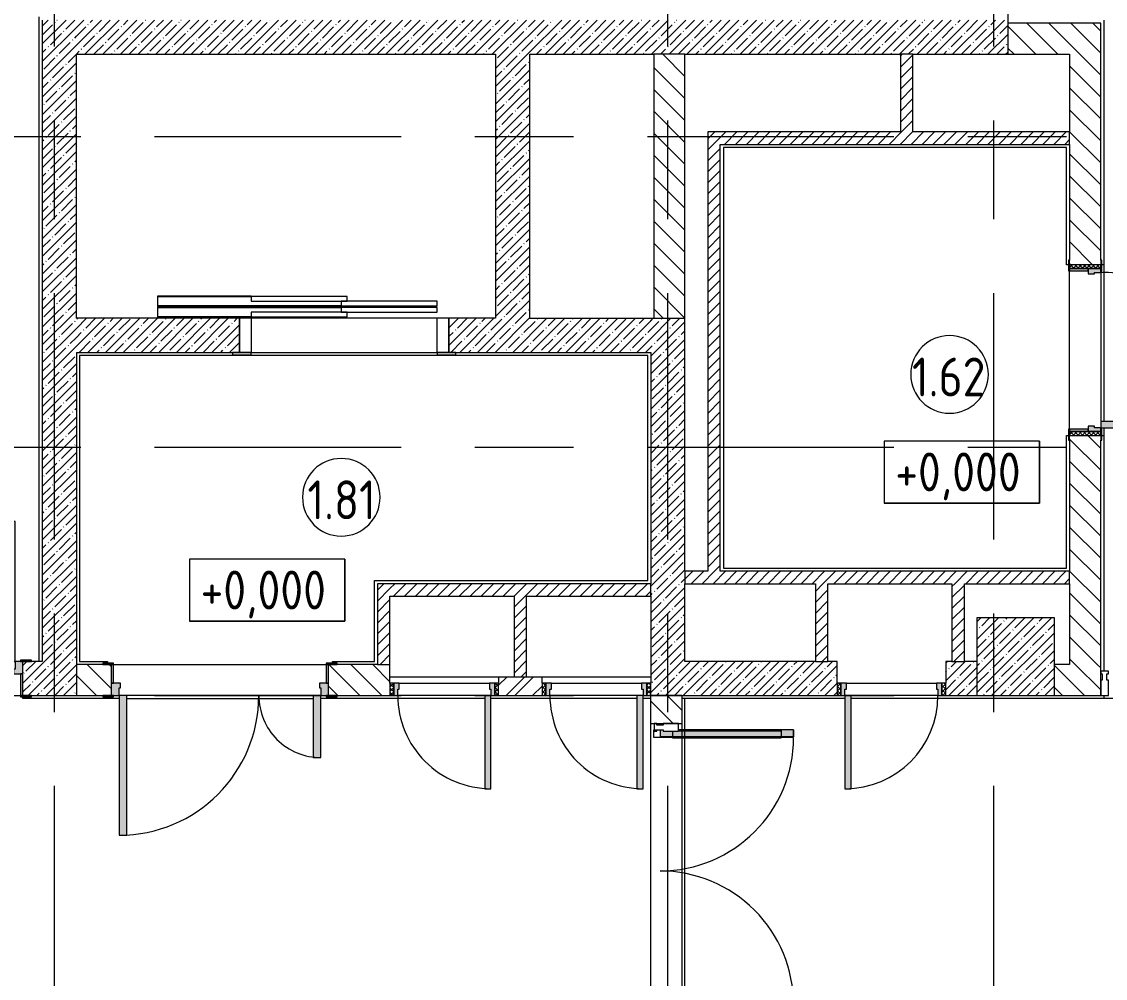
# Model space of a CAD drawing. Header units: millimetres. Extents: x 81368 to 286493, y -8553 to 29000.
# Drawn here: x 94448 to 101428, y 11579 to 17740 of the extents above; entities that cross this region are included whole.
import ezdxf

# ---------------------------------------------------------------- set-up
doc = ezdxf.new("R2010")
doc.units = ezdxf.units.MM
doc.linetypes.add('Осевая', pattern=[3175, 635, -476.25, 1587.5, -476.25])
for name, color, linetype, lineweight in [('A-AREA-IDEN', 7, 'Continuous', 9), ('A-GLAZ-CWMG', 7, 'Continuous', 9), ('A-WALL-1', 7, 'Continuous', 13), ('G-ANNO-DIMS', 7, 'Continuous', 9), ('I-WALL', 7, 'Continuous', 9), ('S-COLS', 7, 'Continuous', 9), ('Оси-2', 7, 'Осевая', 9)]:
    doc.layers.add(name, color=color, linetype=linetype, lineweight=lineweight)
for name, color, linetype, lineweight, true_color in [('A-DETL-GENF-1', 7, 'Continuous', 9, 0xe2e2e2), ('A-DETL-GENF-2', 7, 'Continuous', 9, 0xaaaaaa), ('A-DOOR-1', 7, 'Continuous', 9, 0xaaaaaa), ('A-DOOR-2', 7, 'Continuous', 9, 0xe2e2e2), ('A-DOOR-FRAM-1', 7, 'Continuous', 9, 0xe2e2e2), ('A-DOOR-FRAM-2', 7, 'Continuous', 9, 0xaaaaaa), ('A-FLOR-1', 7, 'Continuous', 9, 0xaaaaaa)]:
    doc.layers.add(name, color=color, linetype=linetype, lineweight=lineweight, true_color=true_color)
doc.styles.add('GOST Common', font='GOST_Common.ttf', dxfattribs={"width": 0.9, "height": 250})
pattern_1 = [(135, (0, 0), (-70.71068, -70.71068), [])]
pattern_2 = [(45, (0, 0), (-57.024626, 57.024626), []), (45, (57.025, 0), (-57.024626, 57.024626), [100.806, -20.161, 3.353, -16.808])]
pattern_3 = [(45, (0, 0), (-35.35534, 35.35534), [])]

# ---------------------------------------------------------------- blocks, each defined once
blk = doc.blocks.new('110_Дверь_СКБ_2Ст - Д-1_л_Лестничная клетка EIS60 2-32142534-План монтажа стен и перегородок 1 этажа в осях 23_1-33')
at = {"layer": 'A-DOOR-2'}
for points in [[(612.5, 110), (662.5, 110), (662.5, 1010), (612.5, 1010)], [(-587.5, 110), (-587.5, 510), (-637.5, 510), (-637.5, 110)], [(712.5, -110), (712.5, 30), (697.5, 30), (697.5, -110)]]:
    blk.add_hatch(color=256, dxfattribs=at).paths.add_polyline_path(points)
h = blk.add_hatch(color=256, dxfattribs=at)
h.paths.add_polyline_path([(652.5, 30), (712.5, 30), (712.5, 110), (662.5, 110), (662.5, 60), (652.5, 60)])
h.paths.add_polyline_path([(-687.5, 30), (-627.5, 30), (-627.5, 60), (-637.5, 60), (-637.5, 110), (-687.5, 110), (-687.5, 106.9)])
at = {"layer": 'A-DOOR-FRAM-1'}
for points in [[(-672.5, 110), (-672.5, 118), (-742.5, 118), (-742.5, 110)], [(767.5, 110), (767.5, 118), (697.5, 118), (697.5, 110)], [(-672.5, -110), (-672.5, 30), (-687.5, 30), (-687.5, -110)], [(-672.5, -118), (-672.5, -110), (-742.5, -110), (-742.5, -118)], [(767.5, -118), (767.5, -110), (697.5, -110), (697.5, -118)]]:
    blk.add_hatch(color=256, dxfattribs=at).paths.add_polyline_path(points)
at = {"layer": 'A-DOOR-1'}
for p, q in [((662.5, 1010), (612.5, 1010)), ((612.5, 1010), (612.5, 110)), ((662.5, 110), (662.5, 1010)), ((-637.5, 510), (-637.5, 110)), ((-587.5, 510), (-637.5, 510)), ((-587.5, 110), (-587.5, 510)), ((-637.5, 110), (-587.5, 110)), ((612.5, 110), (662.5, 110))]:
    blk.add_line(p, q, dxfattribs=at)
for centre, radius, start, end in [((662.5, 110), 900, 90, 180), ((-637.5, 110), 400, 360, 90)]:
    blk.add_arc(centre, radius, start, end, dxfattribs=at)
at = {"layer": 'A-DOOR-FRAM-2'}
for p, q in [((-672.5, 118), (-742.5, 118)), ((-742.5, 118), (-742.5, 110)), ((-742.5, 110), (-672.5, 110)), ((-637.5, 110), (-687.5, 110)), ((-687.5, 110), (-687.5, 30)), ((-672.5, 110), (-672.5, 118)), ((-637.5, 60), (-637.5, 110)), ((662.5, 110), (662.5, 60)), ((712.5, 110), (662.5, 110)), ((767.5, 118), (697.5, 118)), ((697.5, 118), (697.5, 110)), ((697.5, 110), (767.5, 110)), ((712.5, 30), (712.5, 110)), ((767.5, 110), (767.5, 118)), ((-687.5, 30), (-627.5, 30)), ((-672.5, 30), (-687.5, 30)), ((-687.5, 30), (-687.5, -110)), ((-672.5, -110), (-672.5, 30)), ((-627.5, 60), (-637.5, 60)), ((-627.5, 30), (-627.5, 60)), ((662.5, 60), (652.5, 60)), ((652.5, 60), (652.5, 30)), ((652.5, 30), (712.5, 30)), ((712.5, 30), (697.5, 30)), ((697.5, 30), (697.5, -110)), ((712.5, -110), (712.5, 30)), ((-672.5, -110), (-742.5, -110)), ((-742.5, -110), (-742.5, -118)), ((-742.5, -118), (-672.5, -118)), ((-687.5, -110), (-672.5, -110)), ((-672.5, -118), (-672.5, -110)), ((697.5, -110), (712.5, -110)), ((767.5, -110), (697.5, -110)), ((697.5, -110), (697.5, -118)), ((697.5, -118), (767.5, -118)), ((767.5, -118), (767.5, -110))]:
    blk.add_line(p, q, dxfattribs=at)
blk = doc.blocks.new('110_Дверь_СКБ_2Ст - Д-3а 1450x2100h_Лестничная клетка из коридора-32213611-План монтажа стен и перегородок 1 этажа в осях 23_1-33')
at = {"layer": 'A-DOOR-2'}
for points in [[(612.5, 1000), (612.5, 100), (662.5, 100), (662.5, 1000)], [(-587.5, 500), (-637.5, 500), (-637.5, 100), (-587.5, 100)], [(712.5, 20), (697.5, 20), (697.5, -100), (712.5, -100)]]:
    blk.add_hatch(color=256, dxfattribs=at).paths.add_polyline_path(points)
h = blk.add_hatch(color=256, dxfattribs=at)
h.paths.add_polyline_path([(-687.5, 100), (-687.5, 20), (-627.5, 20), (-627.5, 50), (-637.5, 50), (-637.5, 100)])
h.paths.add_polyline_path([(662.5, 100), (662.5, 50), (652.5, 50), (652.5, 20), (712.5, 20), (712.5, 100)])
at = {"layer": 'A-DOOR-FRAM-1'}
for points in [[(-742.5, 108), (-742.5, 100), (-672.5, 100), (-672.5, 108)], [(697.5, 108), (697.5, 100), (767.5, 100), (767.5, 108)], [(-672.5, 20), (-687.5, 20), (-687.5, -100), (-672.5, -100)], [(-672.5, -100), (-742.5, -100), (-742.5, -108), (-672.5, -108)], [(697.5, -100), (697.5, -108), (767.5, -108), (767.5, -100)]]:
    blk.add_hatch(color=256, dxfattribs=at).paths.add_polyline_path(points)
at = {"layer": 'A-DOOR-1'}
for p, q in [((662.5, 1000), (612.5, 1000)), ((612.5, 1000), (612.5, 100)), ((662.5, 100), (662.5, 1000)), ((-637.5, 500), (-637.5, 100)), ((-587.5, 500), (-637.5, 500)), ((-587.5, 100), (-587.5, 500)), ((-637.5, 100), (-587.5, 100)), ((612.5, 100), (662.5, 100))]:
    blk.add_line(p, q, dxfattribs=at)
for centre, radius, start, end in [((662.5, 100), 900, 90, 180), ((-637.5, 100), 400, 360, 90)]:
    blk.add_arc(centre, radius, start, end, dxfattribs=at)
at = {"layer": 'A-DOOR-FRAM-2'}
for p, q in [((-672.5, 108), (-742.5, 108)), ((-742.5, 108), (-742.5, 100)), ((-742.5, 100), (-672.5, 100)), ((-637.5, 100), (-687.5, 100)), ((-687.5, 100), (-687.5, 20)), ((-672.5, 100), (-672.5, 108)), ((-637.5, 50), (-637.5, 100)), ((662.5, 100), (662.5, 50)), ((712.5, 100), (662.5, 100)), ((767.5, 108), (697.5, 108)), ((697.5, 108), (697.5, 100)), ((697.5, 100), (767.5, 100)), ((712.5, 20), (712.5, 100)), ((767.5, 100), (767.5, 108)), ((-687.5, 20), (-627.5, 20)), ((-672.5, 20), (-687.5, 20)), ((-687.5, 20), (-687.5, -100)), ((-672.5, -100), (-672.5, 20)), ((-627.5, 50), (-637.5, 50)), ((-627.5, 20), (-627.5, 50)), ((662.5, 50), (652.5, 50)), ((652.5, 50), (652.5, 20)), ((652.5, 20), (712.5, 20)), ((712.5, 20), (697.5, 20)), ((697.5, 20), (697.5, -100)), ((712.5, -100), (712.5, 20)), ((-672.5, -100), (-742.5, -100)), ((-742.5, -100), (-742.5, -108)), ((-742.5, -108), (-672.5, -108)), ((-687.5, -100), (-672.5, -100)), ((-672.5, -108), (-672.5, -100)), ((697.5, -100), (712.5, -100)), ((767.5, -100), (697.5, -100)), ((697.5, -100), (697.5, -108)), ((697.5, -108), (767.5, -108)), ((767.5, -108), (767.5, -100))]:
    blk.add_line(p, q, dxfattribs=at)
blk = doc.blocks.new('110_Дверь_СКБ_1Ст_Внутренняя1 - Д-4 1100x2100h_су мгн-31800557-План монтажа стен и перегородок 1 этажа в осях 23_1-33')
at = {"layer": 'A-DOOR-1'}
h = blk.add_hatch(dxfattribs=at)
h.set_pattern_fill('FP_27', color=256, style=0, pattern_type=2)
h.set_pattern_definition([(135, (1751.41, 164.685), (-14.14214, -14.14214), []), (225, (1751.41, 164.685), (14.14214, -14.14214), [])])
h.paths.add_polyline_path([(562.5, 100), (537.5, 100), (537.5, -100), (562.5, -100)])
at = {"layer": 'A-DOOR-2'}
h = blk.add_hatch(color=256, dxfattribs=at)
h.paths.add_polyline_path([(537.5, 20), (537.5, 100), (512.5, 100), (512.5, 60), (502.5, 60), (502.5, 20)])
h.paths.add_polyline_path([(-477.5, 20), (-477.5, 60), (-487.5, 60), (-487.5, 100), (-512.5, 100), (-512.5, 20)])
at = {"layer": 'A-DOOR-FRAM-1'}
for points in [[(512.5, 1100), (472.5, 1100), (472.5, 100), (512.5, 100), (512.5, 547.2)], [(-497.5, 100), (-497.5, 108), (-567.5, 108), (-567.5, 100)], [(-497.5, 99), (-497.5, 100), (-512.5, 99)], [(592.5, 108), (522.5, 108), (522.5, 100), (592.5, 100)], [(537.5, 99), (537.5, 100), (522.5, 99)], [(-497.5, 20), (-512.5, 20), (-512.5, -100), (-497.5, -100)], [(537.5, 20), (522.5, 20), (522.5, -100), (537.5, -100)], [(-497.5, -108), (-497.5, -100), (-567.5, -100), (-567.5, -108)], [(592.5, -100), (522.5, -100), (522.5, -108), (592.5, -108)]]:
    blk.add_hatch(color=256, dxfattribs=at).paths.add_polyline_path(points)
at = {"layer": 'A-DOOR-FRAM-2'}
h = blk.add_hatch(dxfattribs=at)
h.set_pattern_fill('FP_28', color=256, style=0, pattern_type=2)
h.set_pattern_definition([(45, (-371.384, 164.685), (-14.1421, 14.1421), []), (135, (-371.384, 164.685), (-14.1421, -14.1421), [])])
h.paths.add_polyline_path([(-512.5, 100), (-537.5, 100), (-537.5, -100), (-512.5, -100)])
at = {"layer": 'A-DOOR-1'}
for p, q in [((512.5, 1100), (472.5, 1100)), ((472.5, 1100), (472.5, 100)), ((512.5, 100), (512.5, 1100)), ((472.5, 100), (512.5, 100))]:
    blk.add_line(p, q, dxfattribs=at)
blk.add_arc((512.5, 100), 1000, 90, 180, dxfattribs=at)
at = {"layer": 'A-DOOR-FRAM-2'}
for p, q in [((-497.5, 108), (-567.5, 108)), ((-567.5, 108), (-567.5, 100)), ((-567.5, 100), (-497.5, 100)), ((-512.5, 100), (-537.5, 100)), ((-537.5, 100), (-537.5, -100)), ((-487.5, 100), (-512.5, 100)), ((-512.5, 100), (-512.5, 20)), ((-512.5, -100), (-512.5, 100)), ((-497.5, 100), (-512.5, 100)), ((-512.5, 100), (-512.5, 99)), ((-512.5, 99), (-497.5, 99)), ((-497.5, 100), (-497.5, 108)), ((-497.5, 99), (-497.5, 100)), ((-487.5, 60), (-487.5, 100)), ((512.5, 100), (512.5, 60)), ((537.5, 100), (512.5, 100)), ((592.5, 108), (522.5, 108)), ((522.5, 108), (522.5, 100)), ((537.5, 100), (522.5, 100)), ((522.5, 100), (522.5, 99)), ((522.5, 100), (592.5, 100)), ((522.5, 99), (537.5, 99)), ((537.5, 20), (537.5, 100)), ((562.5, 100), (537.5, 100)), ((537.5, 100), (537.5, -100)), ((537.5, 99), (537.5, 100)), ((562.5, -100), (562.5, 100)), ((592.5, 100), (592.5, 108)), ((-512.5, 20), (-477.5, 20)), ((-497.5, 20), (-512.5, 20)), ((-512.5, 20), (-512.5, -100)), ((-497.5, -100), (-497.5, 20)), ((-477.5, 60), (-487.5, 60)), ((-477.5, 20), (-477.5, 60)), ((512.5, 60), (502.5, 60)), ((502.5, 60), (502.5, 20)), ((502.5, 20), (537.5, 20)), ((537.5, 20), (522.5, 20)), ((522.5, 20), (522.5, -100)), ((537.5, -100), (537.5, 20)), ((-497.5, -100), (-567.5, -100)), ((-567.5, -100), (-567.5, -108)), ((-567.5, -108), (-497.5, -108)), ((-537.5, -100), (-512.5, -100)), ((-512.5, -100), (-497.5, -100)), ((-497.5, -108), (-497.5, -100)), ((522.5, -100), (537.5, -100)), ((592.5, -100), (522.5, -100)), ((522.5, -100), (522.5, -108)), ((522.5, -108), (592.5, -108)), ((537.5, -100), (562.5, -100)), ((592.5, -108), (592.5, -100))]:
    blk.add_line(p, q, dxfattribs=at)
blk = doc.blocks.new('110_Дверь_СКБ_1Ст - д-18 700x2100h_Технический шкаф ЭОМ и СС-23279316-План монтажа стен и перегородок 1 этажа в осях 23_1-33')
at = {"layer": 'A-DOOR-1'}
h = blk.add_hatch(dxfattribs=at)
h.set_pattern_fill('FP_42', color=256, style=0, pattern_type=2)
h.set_pattern_definition([(135, (1951.41, 174.685), (-14.14214, -14.14214), []), (225, (1951.41, 174.685), (14.14214, -14.14214), [])])
h.paths.add_polyline_path([(362.5, 110), (337.5, 110), (337.5, 30), (362.5, 30)])
at = {"layer": 'A-DOOR-2'}
h = blk.add_hatch(color=256, dxfattribs=at)
h.paths.add_polyline_path([(-287.5, 110), (-312.5, 110), (-312.5, 30), (-277.5, 30), (-277.5, 70), (-287.5, 70)])
h.paths.add_polyline_path([(337.5, 110), (312.5, 110), (312.5, 70), (302.5, 70), (302.5, 30), (337.5, 30)])
at = {"layer": 'A-DOOR-FRAM-1'}
blk.add_hatch(color=256, dxfattribs=at).paths.add_polyline_path([(272.5, 710), (272.5, 110), (312.5, 110), (312.5, 710)])
at = {"layer": 'A-DOOR-FRAM-2'}
h = blk.add_hatch(dxfattribs=at)
h.set_pattern_fill('FP_43', color=256, style=0, pattern_type=2)
h.set_pattern_definition([(45, (-171.384, 174.685), (-14.1421, 14.1421), []), (135, (-171.384, 174.685), (-14.1421, -14.1421), [])])
h.paths.add_polyline_path([(-312.5, 110), (-337.5, 110), (-337.5, 30), (-312.5, 30)])
at = {"layer": 'A-DOOR-1'}
for p, q in [((312.5, 710), (272.5, 710)), ((272.5, 710), (272.5, 110)), ((312.5, 110), (312.5, 710)), ((272.5, 110), (312.5, 110))]:
    blk.add_line(p, q, dxfattribs=at)
blk.add_arc((312.5, 110), 600, 90, 180, dxfattribs=at)
at = {"layer": 'A-DOOR-FRAM-2'}
for p, q in [((-312.5, 110), (-337.5, 110)), ((-337.5, 110), (-337.5, 30)), ((-287.5, 110), (-312.5, 110)), ((-312.5, 110), (-312.5, 30)), ((-312.5, 30), (-312.5, 110)), ((-287.5, 70), (-287.5, 110)), ((-287.5, 110), (272.5, 110)), ((-277.5, 70), (-287.5, 70)), ((-277.5, 30), (-277.5, 70)), ((312.5, 70), (302.5, 70)), ((302.5, 70), (302.5, 30)), ((312.5, 110), (312.5, 70)), ((337.5, 110), (312.5, 110)), ((337.5, 30), (337.5, 110)), ((362.5, 110), (337.5, 110)), ((337.5, 110), (337.5, 30)), ((362.5, 30), (362.5, 110)), ((-337.5, 30), (-312.5, 30)), ((-312.5, 30), (-277.5, 30)), ((302.5, 30), (-277.5, 30)), ((302.5, 30), (337.5, 30)), ((337.5, 30), (362.5, 30))]:
    blk.add_line(p, q, dxfattribs=at)
blk = doc.blocks.new('110_Дверь_СКБ_1Ст - д-18п 700x2100h_Технический шкаф ЭОМ и СС 2-32193184-План монтажа стен и перегородок 1 этажа в осях 23_1-33')
at = {"layer": 'A-DOOR-1'}
h = blk.add_hatch(dxfattribs=at)
h.set_pattern_fill('FP_44', color=256, style=0, pattern_type=2)
h.set_pattern_definition([(135, (1951.41, 124.685), (-14.14214, -14.14214), []), (225, (1951.41, 124.685), (14.14214, -14.14214), [])])
h.paths.add_polyline_path([(362.5, 60), (337.5, 60), (337.5, -20), (362.5, -20)])
at = {"layer": 'A-DOOR-2'}
h = blk.add_hatch(color=256, dxfattribs=at)
h.paths.add_polyline_path([(-287.5, 60), (-312.5, 60), (-312.5, -20), (-277.5, -20), (-277.5, 20), (-287.5, 20)])
h.paths.add_polyline_path([(337.5, 60), (312.5, 60), (312.5, 20), (302.5, 20), (302.5, -20), (337.5, -20)])
at = {"layer": 'A-DOOR-FRAM-1'}
blk.add_hatch(color=256, dxfattribs=at).paths.add_polyline_path([(-247.5, 660), (-287.5, 660), (-287.5, 60), (-247.5, 60)])
at = {"layer": 'A-DOOR-FRAM-2'}
h = blk.add_hatch(dxfattribs=at)
h.set_pattern_fill('FP_45', color=256, style=0, pattern_type=2)
h.set_pattern_definition([(45, (-171.384, 124.685), (-14.1421, 14.1421), []), (135, (-171.384, 124.685), (-14.1421, -14.1421), [])])
h.paths.add_polyline_path([(-312.5, 60), (-337.5, 60), (-337.5, -20), (-312.5, -20)])
at = {"layer": 'A-DOOR-1'}
for p, q in [((-287.5, 660), (-287.5, 60)), ((-247.5, 660), (-287.5, 660)), ((-247.5, 60), (-247.5, 660)), ((-287.5, 60), (-247.5, 60))]:
    blk.add_line(p, q, dxfattribs=at)
blk.add_arc((-287.5, 60), 600, 360, 90, dxfattribs=at)
at = {"layer": 'A-DOOR-FRAM-2'}
for p, q in [((-312.5, 60), (-337.5, 60)), ((-337.5, 60), (-337.5, -20)), ((-287.5, 60), (-312.5, 60)), ((-312.5, 60), (-312.5, -20)), ((-312.5, -20), (-312.5, 60)), ((-287.5, 20), (-287.5, 60)), ((-277.5, 20), (-287.5, 20)), ((-277.5, -20), (-277.5, 20)), ((-247.5, 60), (312.5, 60)), ((312.5, 20), (302.5, 20)), ((302.5, 20), (302.5, -20)), ((312.5, 60), (312.5, 20)), ((337.5, 60), (312.5, 60)), ((337.5, -20), (337.5, 60)), ((362.5, 60), (337.5, 60)), ((337.5, 60), (337.5, -20)), ((362.5, -20), (362.5, 60)), ((-337.5, -20), (-312.5, -20)), ((-312.5, -20), (-277.5, -20)), ((302.5, -20), (-277.5, -20)), ((302.5, -20), (337.5, -20)), ((337.5, -20), (362.5, -20))]:
    blk.add_line(p, q, dxfattribs=at)
blk = doc.blocks.new('Прямоугольный импост - Импост структурный с накладкой - 160мм Темный-30756008-План монтажа стен и перегородок 1 этажа в осях 23_1-33')
at = {"layer": 'A-GLAZ-CWMG'}
for p, q in [((-50, 0), (-50, 17)), ((-50, 17), (0, 17)), ((-40, 0), (-50, 0)), ((-40, -40), (-40, 0)), ((0, 0), (-10, 0)), ((-10, 0), (-10, -40)), ((0, 17), (0, 0)), ((-50, -140), (-50, -40)), ((-50, -40), (-40, -40)), ((-10, -40), (0, -40)), ((0, -40), (0, -140)), ((0, -140), (-50, -140))]:
    blk.add_line(p, q, dxfattribs=at)
blk = doc.blocks.new('BSC_Колонна _Прямоугольная - 500х500-17857564-План монтажа стен и перегородок 1 этажа в осях 23_1-33')
at = {"layer": 'S-COLS'}
h = blk.add_hatch(dxfattribs=at)
h.set_pattern_fill('FP_60', color=256, style=0, pattern_type=2)
h.set_pattern_definition([(45, (-100850, -13650), (-57.024626, 57.024626), []), (45, (-100792.975, -13650), (-57.024626, 57.024626), [100.806, -20.161, 3.353, -16.808])])
h.paths.add_polyline_path([(-250, -250), (250, -250), (250, 250), (-250, 250), (-250, -33.1)])
for p, q in [((250, 250), (-250, 250)), ((-250, 250), (-250, -250)), ((250, -250), (250, 250)), ((-250, -250), (250, -250))]:
    blk.add_line(p, q, dxfattribs=at)
blk = doc.blocks.new('DOR_Дверь лифта - 1350х2050h-19118285-План монтажа стен и перегородок 1 этажа в осях 23_1-33')
at = {"layer": 'A-DOOR-1'}
for p, q in [((-600, 125), (-720, 125)), ((-720, 125), (-720, 110)), ((-720, 110), (-600, 110)), ((-675, 110), (-675, -110)), ((-600, 110), (-675, 110)), ((-600, 110), (-600, 125)), ((600, 110), (-600, 110)), ((-600, 110), (-600, -110)), ((720, 125), (600, 125)), ((600, 125), (600, 110)), ((600, -110), (600, 110)), ((675, 110), (600, 110)), ((600, 110), (720, 110)), ((675, -110), (675, 110)), ((720, 110), (720, 125)), ((-675, -110), (-600, -110)), ((-600, -110), (600, -110)), ((-20, -120), (-20, -150)), ((600, -120), (-20, -120)), ((600, -110), (675, -110)), ((600, -150), (600, -120)), ((-600, -150), (-600, -180)), ((20, -150), (-600, -150)), ((-600, -180), (20, -180)), ((-600, -190), (-600, -220)), ((20, -190), (-600, -190)), ((-20, -150), (600, -150)), ((20, -180), (20, -150)), ((20, -220), (20, -190)), ((-600, -220), (20, -220)), ((-20, -220), (-20, -250)), ((600, -220), (-20, -220)), ((-20, -250), (600, -250)), ((600, -250), (600, -220))]:
    blk.add_line(p, q, dxfattribs=at)
at = {"layer": 'A-DOOR-FRAM-2'}
for p, q in [((600, -117), (600, -120)), ((1203, -117), (600, -117)), ((600, -120), (1200, -120)), ((1200, -120), (1200, -180)), ((1203, -183), (1203, -117)), ((1200, -180), (20, -180)), ((20, -180), (20, -183)), ((20, -183), (1203, -183)), ((1203, -187), (20, -187)), ((20, -187), (20, -190)), ((20, -190), (1200, -190)), ((1200, -190), (1200, -250)), ((1203, -253), (1203, -187)), ((600, -250), (600, -253)), ((1200, -250), (600, -250)), ((600, -253), (1203, -253))]:
    blk.add_line(p, q, dxfattribs=at)
blk = doc.blocks.new('Дверь_Витражная_остекление_ - ВВ-7 остекление-32349468-План монтажа стен и перегородок 1 этажа в осях 23_1-33')
at = {"layer": 'A-DETL-GENF-1'}
for points in [[(-860, -20), (-860, -880), (-815, -880), (-815, -20)], [(865, -880), (910, -880), (910, -140), (900, -140), (900, -40), (910, -40), (910, -20), (865, -20), (865, -646.5)]]:
    blk.add_hatch(color=256, dxfattribs=at).paths.add_polyline_path(points)
at = {"layer": 'A-DETL-GENF-2'}
for p, q in [((-815, -20), (-860, -20)), ((-860, -880), (-860, -20)), ((-815, -20), (-860, -20)), ((-860, -20), (-860, -880)), ((-815, -880), (-815, -20)), ((-815, -880), (-815, -20)), ((865, -880), (865, -20)), ((865, -20), (865, -880)), ((-860, -100), (-815, -100)), ((-850, -800), (-850, -100)), ((-806, -800), (-806, -100)), ((856, -800), (856, -100)), ((900, -100), (865, -100)), ((900, -800), (900, -140)), ((910, -880), (910, -140)), ((910, -880), (910, -140)), ((-860, -800), (-815, -800)), ((910, -800), (865, -800)), ((-860, -880), (-815, -880)), ((-860, -880), (-815, -880)), ((910, -880), (865, -880)), ((865, -880), (910, -880))]:
    blk.add_line(p, q, dxfattribs=at)
at = {"layer": 'A-DOOR-1'}
for p, q in [((-910, 20), (-860, 20)), ((-910, -20), (-910, 20)), ((-860, 20), (-860, -20)), ((860, 20), (910, 20)), ((860, -20), (860, 20)), ((910, 20), (910, -20)), ((-860, -20), (-910, -20)), ((-860, -880), (-860, -20)), ((860, -880), (860, -20)), ((910, -20), (860, -20))]:
    blk.add_line(p, q, dxfattribs=at)
for centre, start, end in [((-860, -20), 270, 0), ((860, -20), 180, 270)]:
    blk.add_arc(centre, 860, start, end, dxfattribs=at)
blk = doc.blocks.new('Прямоугольный импост - Импост структурный с накладкой - 160мм Темный-32348142-План монтажа стен и перегородок 1 этажа в осях 23_1-33')
at = {"layer": 'A-GLAZ-CWMG'}
for p, q in [((0, 17), (-50, 17)), ((-50, 17), (-50, 0)), ((-50, 0), (-40, 0)), ((-40, 0), (-40, -40)), ((-10, -40), (-10, 0)), ((-10, 0), (0, 0)), ((0, 0), (0, 17)), ((-40, -40), (-50, -40)), ((-50, -40), (-50, -140)), ((0, -40), (-10, -40)), ((0, -140), (0, -40)), ((-50, -140), (0, -140))]:
    blk.add_line(p, q, dxfattribs=at)
blk = doc.blocks.new('Марка_Помещения - Номер-25198446-План монтажа стен и перегородок 1 этажа в осях 23_1-33')
at = {"layer": 'A-AREA-IDEN'}
for start, end in [(360, 180), (180, 360)]:
    blk.add_arc((0, 0), 2.5, start, end, dxfattribs=at)
blk = doc.blocks.new('Высотные отметки - 10х4_h_-17668695-План монтажа стен и перегородок 1 этажа в осях 23_1-33')
at = {"layer": 'G-ANNO-DIMS'}
for p, q in [((-5, 4), (-5, 0)), ((5, 4), (-5, 4)), ((5, 4), (-5, 4)), ((-5, 4), (-5, 0)), ((5, 4), (5, 0)), ((5, 0), (5, 4)), ((5, 0), (-5, 0)), ((-5, 0), (5, 0))]:
    blk.add_line(p, q, dxfattribs=at)

msp = doc.modelspace()

# ---------------------------------------------------------------- hatches: boundary and pattern name
at = {"layer": 'I-WALL'}
h = msp.add_hatch(dxfattribs=at)
h.set_pattern_fill('FP_2', color=256, style=0, pattern_type=2)
h.set_pattern_definition(pattern_2)
h.paths.add_polyline_path([(94800, 13620), (94800, 17750), (94580, 17750), (94580, 13620)])
h = msp.add_hatch(dxfattribs=at)
h.set_pattern_fill('FP_2', color=256, style=0, pattern_type=2)
h.set_pattern_definition(pattern_2)
h.paths.add_polyline_path([(100108, 17530), (100800, 17530), (100800, 17750), (94800, 17750), (94800, 17530), (98720, 17530)])
h = msp.add_hatch(dxfattribs=at)
h.set_pattern_fill('FP_4', color=256, style=0, pattern_type=2)
h.set_pattern_definition(pattern_1)
h.paths.add_polyline_path([(101198, 17530), (101398, 17530), (101398, 17730), (100800, 17730), (100800, 17530), (101180.4, 17530)])
h = msp.add_hatch(dxfattribs=at)
h.set_pattern_fill('FP_2', color=256, style=0, pattern_type=2)
h.set_pattern_definition(pattern_2)
h.paths.add_polyline_path([(97720, 15830), (97720, 17530), (97500, 17530), (97500, 15830)])
h = msp.add_hatch(dxfattribs=at)
h.set_pattern_fill('FP_4', color=256, style=0, pattern_type=2)
h.set_pattern_definition(pattern_1)
h.paths.add_polyline_path([(98720, 15830), (98720, 17530), (98520, 17530), (98520, 15830)])
h = msp.add_hatch(dxfattribs=at)
h.set_pattern_fill('FP_3', color=256, style=0, pattern_type=2)
h.set_pattern_definition(pattern_3)
h.paths.add_polyline_path([(100188, 17030), (100188, 17530), (100108, 17530), (100108, 17030)])
h = msp.add_hatch(dxfattribs=at)
h.set_pattern_fill('FP_4', color=256, style=0, pattern_type=2)
h.set_pattern_definition(pattern_1)
h.paths.add_polyline_path([(101198, 13600), (101398, 13600), (101398, 15075), (101198, 15075), (101198, 13616.9)])
h.paths.add_polyline_path([(101398, 16175), (101398, 17530), (101198, 17530), (101198, 16175)])
h = msp.add_hatch(dxfattribs=at)
h.set_pattern_fill('FP_3', color=256, style=0, pattern_type=2)
h.set_pattern_definition(pattern_3)
h.paths.add_polyline_path([(98868, 14200), (98948, 14200), (98948, 17030), (98868, 17030), (98868, 14834.8)])
h = msp.add_hatch(dxfattribs=at)
h.set_pattern_fill('FP_3', color=256, style=0, pattern_type=2)
h.set_pattern_definition(pattern_3)
h.paths.add_polyline_path([(101198, 16950), (101198, 17030), (98948, 17030), (98948, 16950), (100515.6, 16950)])
h = msp.add_hatch(dxfattribs=at)
h.set_pattern_fill('FP_2', color=256, style=0, pattern_type=2)
h.set_pattern_definition(pattern_2)
h.paths.add_polyline_path([(98500, 15610), (98500, 15830), (97200, 15830), (97200, 15610), (97856.5, 15610)])
h.paths.add_polyline_path([(95850, 15610), (95850, 15830), (94800, 15830), (94800, 15610), (95197.4, 15610)])
h = msp.add_hatch(dxfattribs=at)
h.set_pattern_fill('FP_2', color=256, style=0, pattern_type=2)
h.set_pattern_definition(pattern_2)
h.paths.add_polyline_path([(98500, 13620), (98720, 13620), (98720, 15830), (98500, 15830), (98500, 14040)])
h = msp.add_hatch(dxfattribs=at)
h.set_pattern_fill('FP_3', color=256, style=0, pattern_type=2)
h.set_pattern_definition(pattern_3)
h.paths.add_polyline_path([(100520, 14120), (101198, 14120), (101198, 14200), (98720, 14200), (98720, 14120), (100515.6, 14120)])
h = msp.add_hatch(dxfattribs=at)
h.set_pattern_fill('FP_3', color=256, style=0, pattern_type=2)
h.set_pattern_definition(pattern_3)
h.paths.add_polyline_path([(96740, 13600), (96820, 13600), (96820, 14120), (96740, 14120), (96740, 13616.9)])
h = msp.add_hatch(dxfattribs=at)
h.set_pattern_fill('FP_3', color=256, style=0, pattern_type=2)
h.set_pattern_definition(pattern_3)
h.paths.add_polyline_path([(98500, 14040), (98500, 14120), (96820, 14120), (96820, 14040), (97856.5, 14040)])
h = msp.add_hatch(dxfattribs=at)
h.set_pattern_fill('FP_3', color=256, style=0, pattern_type=2)
h.set_pattern_definition(pattern_3)
h.paths.add_polyline_path([(99640, 13620), (99640, 14120), (99560, 14120), (99560, 13620)])
h = msp.add_hatch(dxfattribs=at)
h.set_pattern_fill('FP_3', color=256, style=0, pattern_type=2)
h.set_pattern_definition(pattern_3)
h.paths.add_polyline_path([(100440, 13620), (100520, 13620), (100520, 14120), (100440, 14120)])
h = msp.add_hatch(dxfattribs=at)
h.set_pattern_fill('FP_3', color=256, style=0, pattern_type=2)
h.set_pattern_definition(pattern_3)
h.paths.add_polyline_path([(97700, 13520), (97700, 14040), (97620, 14040), (97620, 13520)])
h = msp.add_hatch(dxfattribs=at)
h.set_pattern_fill('FP_2', color=256, style=0, pattern_type=2)
h.set_pattern_definition(pattern_2)
h.paths.add_polyline_path([(94455, 13400), (94800, 13400), (94800, 13620), (94455, 13620), (94455, 13540)])
h.paths.add_polyline_path([(93000, 13400), (93055, 13400), (93055, 13620), (92810, 13620), (92810, 13400)])
h = msp.add_hatch(dxfattribs=at)
h.set_pattern_fill('FP_2', color=256, style=0, pattern_type=2)
h.set_pattern_definition(pattern_2)
h.paths.add_polyline_path([(100600, 13400), (100600, 13620), (100400, 13620), (100400, 13400), (100515.6, 13400)])
h.paths.add_polyline_path([(98500, 13400), (99700, 13400), (99700, 13620), (98500, 13620), (98500, 13480)])
h = msp.add_hatch(dxfattribs=at)
h.set_pattern_fill('FP_4', color=256, style=0, pattern_type=2)
h.set_pattern_definition(pattern_1)
h.paths.add_polyline_path([(96480, 13400), (96820, 13400), (96820, 13600), (96425, 13600), (96425, 13400)])
h.paths.add_polyline_path([(94970, 13400), (95025, 13400), (95025, 13600), (94800, 13600), (94800, 13400)])
h = msp.add_hatch(dxfattribs=at)
h.set_pattern_fill('FP_4', color=256, style=0, pattern_type=2)
h.set_pattern_definition(pattern_1)
h.paths.add_polyline_path([(110550, 13400), (110550, 13600), (109829, 13600), (109829, 13400)])
h.paths.add_polyline_path([(105550, 13400), (105550, 13600), (105400, 13600), (105400, 13400)])
h.paths.add_polyline_path([(106050, 13400), (106610, 13400), (106610, 13600), (106050, 13600)])
h.paths.add_polyline_path([(101398, 13400), (101398, 13600), (101100, 13600), (101100, 13400), (101180.4, 13400)])
h = msp.add_hatch(dxfattribs=at)
h.set_pattern_fill('FP_40', color=256, style=0, pattern_type=2)
h.set_pattern_definition([(45, (0, 0), (-85.53659, 85.53659), []), (45, (57.02, 0), (-85.53659, 85.53659), [])])
h.paths.add_polyline_path([(97800, 13400), (97800, 13520), (97520, 13520), (97520, 13400)])
h = msp.add_hatch(dxfattribs=at)
h.set_pattern_fill('FP_4', color=256, style=0, pattern_type=2)
h.set_pattern_definition(pattern_1)
h.paths.add_polyline_path([(98500, 10600), (98700, 10600), (98700, 11320), (98500, 11320), (98500, 11120)])
h.paths.add_polyline_path([(98700, 13220), (98700, 13400), (98500, 13400), (98500, 13220)])

# ---------------------------------------------------------------- linework, layer by layer
at = {"layer": 'A-FLOR-1'}
for p, q in [((94560, 13620), (94560, 17770.5)), ((101418, 17750), (101418, 15165)), ((101178, 16930), (98968, 16930)), ((98968, 16930), (98968, 14220)), ((101178, 16175), (101178, 16930)), ((101190, 16175), (101178, 16175)), ((101418, 16175), (101406, 16175)), ((98480, 15590), (94820, 15590)), ((94820, 15590), (94820, 13620)), ((98480, 14140), (98480, 15590)), ((101418, 15125), (101418, 13557)), ((101178, 14220), (101178, 15075)), ((101178, 15075), (101190, 15075)), ((101406, 15075), (101418, 15075)), ((98968, 14220), (101178, 14220)), ((96720, 13620), (96720, 14140)), ((96720, 14140), (98480, 14140)), ((94820, 13620), (95000, 13620)), ((95000, 13620), (95000, 13608)), ((96450, 13620), (96720, 13620)), ((96450, 13608), (96450, 13620)), ((94455, 13380), (94455, 13392)), ((95075, 13380), (94455, 13380)), ((95000, 13392), (95000, 13380)), ((95125, 13380), (96325, 13380)), ((97430, 13380), (96375, 13380)), ((96450, 13380), (96450, 13392)), ((98410, 13380), (97470, 13380)), ((98500, 13380), (98450, 13380)), ((99750, 13380), (98700, 13380)), ((98720, 11340), (98720, 13380)), ((120360, 13380), (99790, 13380)), ((101418, 13400), (101418, 13380))]:
    msp.add_line(p, q, dxfattribs=at)
at = {"layer": 'A-WALL-1'}
for p, q in [((98720, 17530), (98520, 17530)), ((100188, 17530), (100108, 17530)), ((101198, 16950), (101198, 17030)), ((98720, 14200), (98720, 14120)), ((101198, 14120), (101198, 14200)), ((98500, 14040), (98500, 14120)), ((99560, 13620), (99640, 13620)), ((100440, 13620), (100520, 13620)), ((96740, 13600), (96820, 13600)), ((97620, 13520), (97700, 13520))]:
    msp.add_line(p, q, dxfattribs=at)
at = {"layer": 'I-WALL'}
for p, q in [((100800, 20754), (100800, 17530)), ((94580, 17750), (94580, 13620)), ((101398, 17730), (100800, 17730)), ((101398, 16205), (101398, 17730)), ((94800, 15830), (94800, 17530)), ((94800, 17530), (97500, 17530)), ((97500, 17530), (97500, 15830)), ((97720, 17530), (98520, 17530)), ((97720, 15830), (97720, 17530)), ((98520, 17530), (98520, 15830)), ((98720, 17530), (100108, 17530)), ((98720, 14200), (98720, 17530)), ((100108, 17530), (100108, 17030)), ((100188, 17530), (101198, 17530)), ((100188, 17030), (100188, 17530)), ((101198, 17530), (101198, 17030)), ((100108, 17030), (98868, 17030)), ((98868, 17030), (98868, 14200)), ((101198, 17030), (100188, 17030)), ((98948, 16950), (101198, 16950)), ((98948, 14200), (98948, 16950)), ((101198, 16950), (101198, 16205)), ((101198, 15115), (101198, 16135)), ((101398, 16125), (101398, 15165)), ((95850, 15830), (94800, 15830)), ((95850, 15610), (95850, 15830)), ((97500, 15830), (97200, 15830)), ((97200, 15830), (97200, 15610)), ((97720, 15830), (98720, 15830)), ((94800, 15610), (95850, 15610)), ((94800, 15610), (94800, 13400)), ((97200, 15610), (98500, 15610)), ((98500, 15610), (98500, 14120)), ((101198, 15045), (101198, 14200)), ((101398, 13400), (101398, 15045)), ((98868, 14200), (98720, 14200)), ((101198, 14200), (98948, 14200)), ((96740, 14120), (96740, 13600)), ((98500, 14120), (96740, 14120)), ((98720, 13620), (98720, 14120)), ((98720, 14120), (99560, 14120)), ((99560, 14120), (99560, 13620)), ((99640, 14120), (100440, 14120)), ((99640, 13620), (99640, 14120)), ((100440, 14120), (100440, 13620)), ((100520, 14120), (101198, 14120)), ((100520, 13620), (100520, 14120)), ((101198, 14120), (101198, 13600)), ((96820, 13480), (96820, 14040)), ((96820, 14040), (97620, 14040)), ((97620, 14040), (97620, 13520)), ((97700, 14040), (98500, 14040)), ((97700, 13520), (97700, 14040)), ((98500, 14040), (98500, 13480)), ((94580, 13620), (94510, 13620)), ((99560, 13620), (98720, 13620)), ((99700, 13620), (99640, 13620)), ((99700, 13480), (99700, 13620)), ((100440, 13620), (100400, 13620)), ((100400, 13620), (100400, 13480)), ((100600, 13620), (100520, 13620)), ((94970, 13600), (94800, 13600)), ((95040, 13600), (96410, 13600)), ((96740, 13600), (96480, 13600)), ((101198, 13600), (101100, 13600)), ((96820, 13520), (97620, 13520)), ((97520, 13520), (97520, 13480)), ((97700, 13520), (98500, 13520)), ((97800, 13480), (97800, 13520)), ((94510, 13400), (94970, 13400)), ((96325, 13400), (95125, 13400)), ((96480, 13400), (96820, 13400)), ((97520, 13400), (97800, 13400)), ((98700, 13400), (98500, 13400)), ((98500, 11320), (98500, 13400)), ((98500, 13400), (99700, 13400)), ((98700, 13400), (98700, 11320)), ((100400, 13400), (100600, 13400)), ((101100, 13400), (101398, 13400)), ((98500, 13220), (98700, 13220))]:
    msp.add_line(p, q, dxfattribs=at)
at = {"layer": 'Оси-2'}
for p, q in [((100710, 593.7), (100710, 19528.3)), ((94660, 593.7), (94660, 19415.1)), ((98610, 593.7), (98610, 19415.1)), ((84667.6, 17000), (122760, 17000)), ((84667.6, 15000), (122160, 15000)), ((84667.6, 13400), (119719, 13400))]:
    msp.add_line(p, q, dxfattribs=at)

# ---------------------------------------------------------------- block references
at = {"layer": 'A-AREA-IDEN', "xscale": 99.99999999999993, "yscale": 99.99999999999993, "zscale": 99.99999999999993}
for p in [(100424.4, 15468.2), (96506.4, 14676.8)]:
    msp.add_blockref('Марка_Помещения - Номер-25198446-План монтажа стен и перегородок 1 этажа в осях 23_1-33', p, dxfattribs=at)
at = {"layer": 'A-DOOR-1'}
for name, p, rotation in [('110_Дверь_СКБ_1Ст_Внутренняя1 - Д-4 1100x2100h_су мгн-31800557-План монтажа стен и перегородок 1 этажа в осях 23_1-33', (101298, 15637.5), 270), ('DOR_Дверь лифта - 1350х2050h-19118285-План монтажа стен и перегородок 1 этажа в осях 23_1-33', (96525, 15720), 180), ('110_Дверь_СКБ_2Ст - Д-3а 1450x2100h_Лестничная клетка из коридора-32213611-План монтажа стен и перегородок 1 этажа в осях 23_1-33', (95737.5, 13500), 180), ('110_Дверь_СКБ_1Ст - д-18п 700x2100h_Технический шкаф ЭОМ и СС 2-32193184-План монтажа стен и перегородок 1 этажа в осях 23_1-33', (97182.5, 13460), 180), ('110_Дверь_СКБ_1Ст - д-18п 700x2100h_Технический шкаф ЭОМ и СС 2-32193184-План монтажа стен и перегородок 1 этажа в осях 23_1-33', (98162.5, 13460), 180), ('110_Дверь_СКБ_1Ст - д-18 700x2100h_Технический шкаф ЭОМ и СС-23279316-План монтажа стен и перегородок 1 этажа в осях 23_1-33', (100062.5, 13510), 180), ('Дверь_Витражная_остекление_ - ВВ-7 остекление-32349468-План монтажа стен и перегородок 1 этажа в осях 23_1-33', (98539.6, 12270), 89.99999999999993)]:
    msp.add_blockref(name, p, dxfattribs=dict(at, rotation=rotation))
msp.add_blockref('110_Дверь_СКБ_2Ст - Д-1_л_Лестничная клетка EIS60 2-32142534-План монтажа стен и перегородок 1 этажа в осях 23_1-33', (93742.5, 13510), dxfattribs=at)
at = {"layer": 'A-GLAZ-CWMG', "extrusion": (0, 0, -1)}
msp.add_blockref('Прямоугольный импост - Импост структурный с накладкой - 160мм Темный-30756008-План монтажа стен и перегородок 1 этажа в осях 23_1-33', (-101398, 13540), dxfattribs=at)
at = {"layer": 'A-GLAZ-CWMG', "rotation": 89.99999999999993}
msp.add_blockref('Прямоугольный импост - Импост структурный с накладкой - 160мм Темный-32348142-План монтажа стен и перегородок 1 этажа в осях 23_1-33', (98539.6, 13220), dxfattribs=at)
at = {"layer": 'G-ANNO-DIMS', "xscale": 99.99999999999993, "yscale": 99.99999999999993, "zscale": 99.99999999999993}
for p in [(100503.9, 14638.5), (96028.8, 13877.9)]:
    msp.add_blockref('Высотные отметки - 10х4_h_-17668695-План монтажа стен и перегородок 1 этажа в осях 23_1-33', p, dxfattribs=at)
at = {"layer": 'S-COLS'}
msp.add_blockref('BSC_Колонна _Прямоугольная - 500х500-17857564-План монтажа стен и перегородок 1 этажа в осях 23_1-33', (100850, 13650), dxfattribs=at)

# ---------------------------------------------------------------- texts
at = {"layer": 'A-AREA-IDEN', "char_height": 250, "attachment_point": 1, "style": 'GOST Common'}
for s, insert, width in [('1.62', (100182.5, 15576.8), 606.076), ('1.81', (96288.3, 14785.4), 548.354)]:
    msp.add_mtext(s, dxfattribs=dict(at, insert=insert, width=width))
at = {"layer": 'G-ANNO-DIMS', "char_height": 250, "width": 1028.823, "attachment_point": 1, "line_spacing_factor": 1.022761, "style": 'GOST Common'}
for insert in [(100075.2, 14965.2), (95600.1, 14204.6)]:
    msp.add_mtext('+0,000', dxfattribs=dict(at, insert=insert))

doc.saveas('drawing.dxf')
